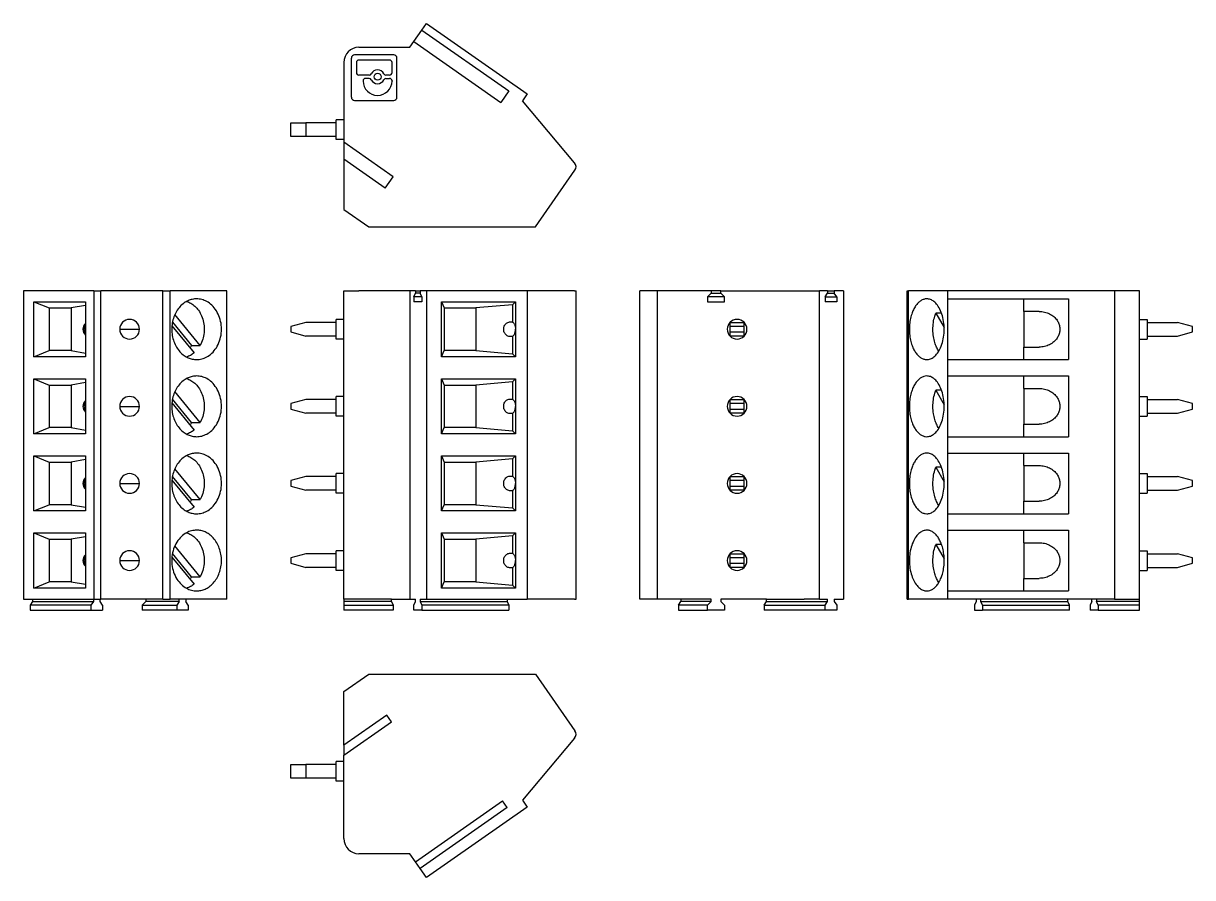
# Model space of a CAD drawing. Extents: x -6.7 to 70.3, y -28.1 to 28.1.
import ezdxf

# ---------------------------------------------------------------- set-up
doc = ezdxf.new("R2010")
doc.units = 0
doc.layers.get('0').update_dxf_attribs({"linetype": 'CONTINUOUS'})

# ---------------------------------------------------------------- blocks, each defined once
blk = doc.blocks.new('SMKDSP_1_5-4-5_08__1', base_point=(33.924, -10.53))
at = {"color": 7}
for p, q in [((35.072, 10.53), (33.924, 10.53)), ((33.924, -9.79), (33.924, 10.53)), ((35.072, -9.79), (35.072, 10.53)), ((38.606, 10.53), (35.072, 10.53)), ((38.606, 10.363), (38.368, 10.131)), ((39.501, 10.131), (38.368, 10.131)), ((38.368, 10.131), (38.368, 9.79)), ((38.606, 10.53), (38.606, 10.363)), ((39.263, 10.53), (38.606, 10.53)), ((38.606, 10.363), (39.263, 10.363)), ((39.263, 10.53), (44.753, 10.53)), ((39.263, 10.363), (39.263, 10.53)), ((39.501, 10.131), (39.263, 10.363)), ((39.501, 9.79), (39.501, 10.131)), ((44.753, 10.53), (45.753, 10.53)), ((45.753, -9.79), (45.753, 10.53)), ((46.285, 10.53), (45.753, 10.53)), ((46.125, 10.131), (46.285, 10.363)), ((46.125, 10.131), (46.885, 10.131)), ((46.125, 10.131), (46.125, 9.79)), ((46.285, 10.53), (46.726, 10.53)), ((46.285, 10.53), (46.285, 10.363)), ((46.285, 10.363), (46.726, 10.363)), ((47.324, 10.53), (46.726, 10.53)), ((46.726, 10.53), (46.726, 10.363)), ((46.885, 10.131), (46.726, 10.363)), ((46.885, 10.131), (46.885, 9.79)), ((47.324, 10.53), (47.324, -9.79)), ((38.368, 9.79), (39.501, 9.79)), ((46.885, 9.79), (46.125, 9.79)), ((39.874, 8.44), (40.774, 8.44)), ((39.874, 8.173), (39.874, 8.44)), ((40.774, 8.173), (39.874, 8.173)), ((39.874, 7.99), (39.874, 8.173)), ((39.874, 7.808), (39.874, 7.99)), ((39.874, 7.808), (40.774, 7.808)), ((39.874, 7.54), (39.874, 7.808)), ((40.774, 8.44), (40.774, 8.173)), ((40.774, 8.173), (40.774, 7.99)), ((40.774, 7.99), (40.774, 7.808)), ((40.774, 7.808), (40.774, 7.54)), ((40.774, 7.54), (39.874, 7.54)), ((39.874, 3.36), (40.774, 3.36)), ((39.874, 3.093), (39.874, 3.36)), ((40.774, 3.093), (39.874, 3.093)), ((39.874, 2.91), (39.874, 3.093)), ((40.774, 3.36), (40.774, 3.093)), ((40.774, 3.093), (40.774, 2.91)), ((39.874, 2.728), (39.874, 2.91)), ((39.874, 2.728), (40.774, 2.728)), ((39.874, 2.46), (39.874, 2.728)), ((40.774, 2.46), (39.874, 2.46)), ((40.774, 2.91), (40.774, 2.728)), ((40.774, 2.728), (40.774, 2.46)), ((39.874, -1.72), (40.774, -1.72)), ((39.874, -1.987), (39.874, -1.72)), ((40.774, -1.987), (39.874, -1.987)), ((39.874, -2.17), (39.874, -1.987)), ((39.874, -2.352), (39.874, -2.17)), ((40.774, -1.72), (40.774, -1.987)), ((40.774, -1.987), (40.774, -2.17)), ((40.774, -2.17), (40.774, -2.352)), ((39.874, -2.62), (39.874, -2.352)), ((39.874, -2.352), (40.774, -2.352)), ((40.774, -2.62), (39.874, -2.62)), ((40.774, -2.352), (40.774, -2.62)), ((39.874, -6.8), (40.774, -6.8)), ((39.874, -7.067), (39.874, -6.8)), ((40.774, -6.8), (40.774, -7.067)), ((40.774, -7.067), (39.874, -7.067)), ((39.874, -7.25), (39.874, -7.067)), ((39.874, -7.432), (39.874, -7.25)), ((39.874, -7.432), (40.774, -7.432)), ((39.874, -7.7), (39.874, -7.432)), ((40.774, -7.7), (39.874, -7.7)), ((40.774, -7.067), (40.774, -7.25)), ((40.774, -7.25), (40.774, -7.432)), ((40.774, -7.432), (40.774, -7.7)), ((35.072, -9.79), (33.924, -9.79)), ((36.618, -9.79), (35.072, -9.79)), ((36.458, -10.189), (36.618, -9.957)), ((36.618, -9.79), (36.618, -9.957)), ((38.606, -9.79), (36.618, -9.79)), ((38.606, -9.957), (36.618, -9.957)), ((38.368, -10.189), (38.606, -9.957)), ((38.606, -9.957), (38.606, -9.79)), ((42.27, -9.79), (39.263, -9.79)), ((39.263, -9.79), (39.263, -9.957)), ((39.263, -9.957), (39.501, -10.189)), ((42.11, -10.189), (42.27, -9.957)), ((42.27, -9.79), (44.753, -9.79)), ((42.27, -9.957), (42.27, -9.79)), ((42.27, -9.957), (46.285, -9.957)), ((45.753, -9.79), (44.753, -9.79)), ((45.753, -9.79), (46.285, -9.79)), ((46.125, -10.189), (46.285, -9.957)), ((46.285, -9.957), (46.285, -9.79)), ((46.726, -9.79), (47.324, -9.79)), ((46.726, -9.79), (46.726, -9.957)), ((46.726, -9.957), (46.885, -10.189)), ((36.458, -10.189), (36.458, -10.53)), ((38.368, -10.189), (36.458, -10.189)), ((36.458, -10.53), (38.368, -10.53)), ((38.368, -10.53), (38.368, -10.189)), ((39.501, -10.53), (38.368, -10.53)), ((39.501, -10.189), (39.501, -10.53)), ((42.11, -10.189), (42.11, -10.53)), ((42.11, -10.189), (46.125, -10.189)), ((46.125, -10.53), (42.11, -10.53)), ((46.125, -10.53), (46.125, -10.189)), ((46.885, -10.53), (46.125, -10.53)), ((46.885, -10.189), (46.885, -10.53))]:
    blk.add_line(p, q, dxfattribs=at)
for centre, start, end in [((40.324, 7.99), 0, 180), ((40.324, 7.99), 180, 0), ((40.324, 2.91), 0, 180), ((40.324, 2.91), 180, 0), ((40.324, -2.17), 0, 180), ((40.324, -2.17), 180, 0), ((40.324, -7.25), 0, 180), ((40.324, -7.25), 180, 0)]:
    blk.add_arc(centre, 0.65, start, end, dxfattribs=at)
blk = doc.blocks.new('SA_LINKS1', base_point=(33.924, -10.53))
blk.add_blockref('SMKDSP_1_5-4-5_08__1', (33.924, -10.53))
blk = doc.blocks.new('SMKDSP_1_5-4-5_08__2', base_point=(-6.7, -10.53))
at = {"color": 7}
for p, q in [((-6.7, 10.53), (-6.7, -9.79)), ((-2.054, 10.53), (-6.7, 10.53)), ((-2.054, 10.53), (-1.602, 10.53)), ((-2.054, 10.53), (-2.054, -9.79)), ((-1.602, -9.79), (-1.602, 10.53)), ((2.492, 10.53), (-1.602, 10.53)), ((2.492, 10.53), (2.979, 10.53)), ((2.492, -9.79), (2.492, 10.53)), ((6.7, 10.53), (2.979, 10.53)), ((2.979, -9.79), (2.979, 10.53)), ((6.7, -9.79), (6.7, 10.53)), ((-6.012, 9.806), (-5.009, 9.39)), ((-6.012, 9.806), (-2.599, 9.806)), ((-6.012, 6.175), (-6.012, 9.806)), ((-5.009, 9.39), (-5.009, 6.59)), ((-5.009, 9.39), (-3.546, 9.39)), ((-2.599, 9.558), (-3.546, 9.39)), ((-3.546, 9.39), (-3.546, 6.59)), ((-2.599, 9.806), (-2.599, 6.175)), ((4.95, 6.924), (3.281, 8.961)), ((-0.35, 7.99), (0.95, 7.99)), ((3.085, 8.211), (4.545, 6.429)), ((3.121, 8.457), (4.377, 6.924)), ((-6.012, 6.175), (-5.009, 6.59)), ((-2.599, 6.175), (-6.012, 6.175)), ((-3.546, 6.59), (-5.009, 6.59)), ((-3.546, 6.59), (-2.599, 6.423)), ((4.377, 6.924), (4.95, 6.924)), ((-6.012, 1.095), (-6.012, 4.726)), ((-6.012, 4.726), (-2.599, 4.726)), ((-6.012, 4.726), (-5.009, 4.31)), ((-2.599, 4.726), (-2.599, 1.095)), ((-5.009, 4.31), (-3.546, 4.31)), ((-5.009, 4.31), (-5.009, 1.51)), ((-2.599, 4.478), (-3.546, 4.31)), ((-3.546, 4.31), (-3.546, 1.51)), ((4.95, 1.844), (3.281, 3.881)), ((3.085, 3.131), (4.545, 1.349)), ((4.377, 1.844), (3.121, 3.377)), ((-0.35, 2.91), (0.95, 2.91)), ((4.377, 1.844), (4.95, 1.844)), ((-6.012, 1.095), (-5.009, 1.51)), ((-2.599, 1.095), (-6.012, 1.095)), ((-3.546, 1.51), (-5.009, 1.51)), ((-3.546, 1.51), (-2.599, 1.343)), ((-6.012, -3.985), (-6.012, -0.354)), ((-6.012, -0.354), (-2.599, -0.354)), ((-6.012, -0.354), (-5.009, -0.77)), ((-5.009, -0.77), (-3.546, -0.77)), ((-5.009, -0.77), (-5.009, -3.57)), ((-2.599, -0.602), (-3.546, -0.77)), ((-3.546, -0.77), (-3.546, -3.57)), ((-2.599, -0.354), (-2.599, -3.985)), ((4.95, -3.236), (3.281, -1.199)), ((-0.35, -2.17), (0.95, -2.17)), ((3.085, -1.949), (4.545, -3.731)), ((4.377, -3.236), (3.121, -1.703)), ((-6.012, -3.985), (-5.009, -3.57)), ((-3.546, -3.57), (-5.009, -3.57)), ((-3.546, -3.57), (-2.599, -3.737)), ((4.377, -3.236), (4.95, -3.236)), ((-2.599, -3.985), (-6.012, -3.985)), ((-6.012, -5.434), (-5.009, -5.85)), ((-6.012, -5.434), (-2.599, -5.434)), ((-6.012, -9.065), (-6.012, -5.434)), ((-5.009, -5.85), (-5.009, -8.65)), ((-5.009, -5.85), (-3.546, -5.85)), ((-2.599, -5.682), (-3.546, -5.85)), ((-3.546, -5.85), (-3.546, -8.65)), ((-2.599, -5.434), (-2.599, -9.065)), ((4.377, -8.316), (3.121, -6.783)), ((4.95, -8.316), (3.281, -6.279)), ((-0.35, -7.25), (0.95, -7.25)), ((3.085, -7.029), (4.545, -8.811)), ((4.377, -8.316), (4.95, -8.316)), ((-6.012, -9.065), (-5.009, -8.65)), ((-2.599, -9.065), (-6.012, -9.065)), ((-3.546, -8.65), (-5.009, -8.65)), ((-3.546, -8.65), (-2.599, -8.817)), ((-6.7, -9.79), (-6.101, -9.79)), ((-6.101, -9.957), (-6.261, -10.189)), ((-6.101, -9.79), (-6.101, -9.957)), ((-6.101, -9.79), (-2.086, -9.79)), ((-6.101, -9.957), (-2.086, -9.957)), ((-2.086, -9.957), (-2.246, -10.189)), ((-2.086, -9.79), (-2.086, -9.957)), ((-2.086, -9.79), (-2.054, -9.79)), ((-2.054, -9.79), (-1.645, -9.79)), ((-1.645, -9.957), (-1.645, -9.79)), ((-1.645, -9.79), (-1.602, -9.79)), ((-1.486, -10.189), (-1.645, -9.957)), ((1.361, -9.79), (-1.602, -9.79)), ((1.361, -9.957), (1.123, -10.189)), ((1.361, -9.79), (1.361, -9.957)), ((2.492, -9.79), (1.361, -9.79)), ((3.565, -9.957), (1.361, -9.957)), ((2.492, -9.79), (2.979, -9.79)), ((3.565, -9.79), (2.979, -9.79)), ((3.565, -9.957), (3.406, -10.189)), ((3.565, -9.957), (3.565, -9.79)), ((4.006, -9.79), (3.565, -9.79)), ((4.006, -9.79), (4.006, -9.957)), ((6.7, -9.79), (4.006, -9.79)), ((4.166, -10.189), (4.006, -9.957)), ((-6.261, -10.189), (-6.261, -10.53)), ((-2.246, -10.189), (-6.261, -10.189)), ((-6.261, -10.53), (-2.246, -10.53)), ((-2.246, -10.189), (-2.246, -10.53)), ((-2.246, -10.53), (-1.486, -10.53)), ((-1.486, -10.189), (-1.486, -10.53)), ((1.123, -10.189), (3.406, -10.189)), ((1.123, -10.189), (1.123, -10.53)), ((3.406, -10.53), (1.123, -10.53)), ((3.406, -10.189), (3.406, -10.53)), ((4.166, -10.53), (3.406, -10.53)), ((4.166, -10.189), (4.166, -10.53))]:
    blk.add_line(p, q, dxfattribs=at)
for points in [[(4.714, 9.99, 0.053045), (4.429, 9.96, 0.051624), (4.154, 9.87, 0.049442), (3.894, 9.723, 0.055074), (3.617, 9.477, 0.050678), (3.388, 9.167, 0.0472), (3.217, 8.803, 0.044359), (3.111, 8.407, 0.043216), (3.075, 7.99)], [(4.056, 9.823, -0.055644), (4.336, 9.699, -0.052197), (4.59, 9.513, -0.060502), (4.836, 9.237, -0.055263), (5.045, 8.864, -0.051597), (5.176, 8.44, -0.049335), (5.22, 7.991, -0.049278), (5.176, 7.541, -0.050715), (5.046, 7.118), (4.95, 6.924)], [(4.714, 5.99, 0.063508), (5.054, 6.034, 0.061282), (5.379, 6.163, 0.071666), (5.711, 6.404, 0.06473), (6.013, 6.773, 0.059056), (6.227, 7.226, 0.054944), (6.338, 7.729, 0.053674), (6.338, 8.252, 0.054346), (6.227, 8.755, 0.057871), (6.013, 9.208, 0.063095), (5.711, 9.577, 0.056149), (5.379, 9.818, 0.060331), (5.054, 9.947, 0.063431), (4.714, 9.99)], [(-2.599, 7.684, -0.042955), (-2.64, 7.764, -0.040442), (-2.669, 7.851, -0.03917), (-2.683, 7.943, -0.038807), (-2.683, 8.038, -0.038819), (-2.669, 8.13, -0.04004), (-2.64, 8.217, -0.04253), (-2.599, 8.297)], [(3.075, 7.99, 0.042885), (3.111, 7.574, 0.043958), (3.217, 7.178, 0.046439), (3.388, 6.814, 0.049609), (3.617, 6.504, 0.05416), (3.894, 6.258, 0.04852), (4.154, 6.111, 0.051096), (4.429, 6.021, 0.053049), (4.714, 5.99)], [(4.545, 6.429, -0.023259), (4.43, 6.342, -0.024001), (4.31, 6.268, -0.024742), (4.185, 6.206, -0.02545), (4.056, 6.158)], [(4.377, 6.924, -0.012588), (4.327, 6.84, -0.01284), (4.274, 6.76)], [(4.714, 4.91, 0.053045), (4.429, 4.88, 0.051624), (4.154, 4.79, 0.049442), (3.894, 4.643, 0.055074), (3.617, 4.397, 0.050678), (3.388, 4.087, 0.0472), (3.217, 3.723, 0.044359), (3.111, 3.327, 0.043216), (3.075, 2.91)], [(4.056, 4.743, -0.055644), (4.336, 4.619, -0.052197), (4.59, 4.433, -0.060502), (4.836, 4.157, -0.055263), (5.045, 3.784, -0.051597), (5.176, 3.36, -0.049335), (5.22, 2.911, -0.049278), (5.176, 2.461, -0.050715), (5.046, 2.038), (4.95, 1.844)], [(4.714, 0.91, 0.063508), (5.054, 0.954, 0.061282), (5.379, 1.083, 0.071666), (5.711, 1.324, 0.06473), (6.013, 1.693, 0.059056), (6.227, 2.146, 0.054944), (6.338, 2.649, 0.053674), (6.338, 3.172, 0.054346), (6.227, 3.675, 0.057871), (6.013, 4.128, 0.063095), (5.711, 4.497, 0.056149), (5.379, 4.738, 0.060331), (5.054, 4.867, 0.063431), (4.714, 4.91)], [(-2.599, 3.217, 0.042955), (-2.64, 3.137, 0.040442), (-2.669, 3.05, 0.03917), (-2.683, 2.958, 0.038807), (-2.683, 2.863, 0.038819), (-2.669, 2.771, 0.04004), (-2.64, 2.684, 0.04253), (-2.599, 2.604)], [(3.075, 2.91, 0.042885), (3.111, 2.494, 0.043958), (3.217, 2.098, 0.046439), (3.388, 1.734, 0.049609), (3.617, 1.424, 0.05416), (3.894, 1.178, 0.04852), (4.154, 1.031, 0.051096), (4.429, 0.941, 0.053049), (4.714, 0.91)], [(4.377, 1.844, -0.012588), (4.327, 1.76, -0.01284), (4.274, 1.68)], [(4.545, 1.349, -0.023259), (4.43, 1.262, -0.024001), (4.31, 1.188, -0.024742), (4.185, 1.126, -0.02545), (4.056, 1.078)], [(4.714, -0.17, 0.053045), (4.429, -0.2, 0.051624), (4.154, -0.29, 0.049442), (3.894, -0.437, 0.055074), (3.617, -0.683, 0.050678), (3.388, -0.993, 0.0472), (3.217, -1.357, 0.044359), (3.111, -1.753, 0.043216), (3.075, -2.17)], [(4.056, -0.337, -0.055644), (4.336, -0.461, -0.052197), (4.59, -0.647, -0.060502), (4.836, -0.923, -0.055263), (5.045, -1.296, -0.051597), (5.176, -1.72, -0.049335), (5.22, -2.169, -0.049278), (5.176, -2.619, -0.050715), (5.046, -3.042), (4.95, -3.236)], [(4.714, -4.17, 0.063508), (5.054, -4.126, 0.061282), (5.379, -3.997, 0.071666), (5.711, -3.756, 0.06473), (6.013, -3.387, 0.059056), (6.227, -2.934, 0.054944), (6.338, -2.431, 0.053674), (6.338, -1.908, 0.054346), (6.227, -1.405, 0.057871), (6.013, -0.952, 0.063095), (5.711, -0.583, 0.056149), (5.379, -0.342, 0.060331), (5.054, -0.213, 0.063431), (4.714, -0.17)], [(-2.599, -2.476, -0.042955), (-2.64, -2.396, -0.040442), (-2.669, -2.309, -0.03917), (-2.683, -2.217, -0.038807), (-2.683, -2.122, -0.038819), (-2.669, -2.03, -0.04004), (-2.64, -1.943, -0.04253), (-2.599, -1.863)], [(3.075, -2.17, 0.042885), (3.111, -2.586, 0.043958), (3.217, -2.982, 0.046439), (3.388, -3.346, 0.049609), (3.617, -3.656, 0.05416), (3.894, -3.902, 0.04852), (4.154, -4.049, 0.051096), (4.429, -4.139, 0.053049), (4.714, -4.17)], [(4.545, -3.731, -0.023259), (4.43, -3.818, -0.024001), (4.31, -3.892, -0.024742), (4.185, -3.954, -0.02545), (4.056, -4.002)], [(4.377, -3.236, -0.012588), (4.327, -3.32, -0.01284), (4.274, -3.4)], [(4.714, -5.25, 0.063508), (4.373, -5.293, 0.061282), (4.048, -5.422, 0.071666), (3.716, -5.663, 0.06473), (3.414, -6.032, 0.059056), (3.2, -6.485, 0.054944), (3.089, -6.988, 0.053674), (3.089, -7.511, 0.054346), (3.2, -8.014, 0.057871), (3.414, -8.467, 0.063095), (3.716, -8.836, 0.056149), (4.048, -9.077, 0.060331), (4.373, -9.206, 0.063431), (4.714, -9.25)], [(6.352, -7.25, 0.042885), (6.316, -6.833, 0.043958), (6.21, -6.437, 0.046439), (6.039, -6.073, 0.049609), (5.81, -5.763, 0.05416), (5.533, -5.517, 0.04852), (5.274, -5.37, 0.051096), (4.998, -5.28, 0.053049), (4.714, -5.25)], [(4.056, -5.417, -0.055644), (4.336, -5.541, -0.052197), (4.59, -5.727, -0.060502), (4.836, -6.003, -0.055263), (5.045, -6.376, -0.051597), (5.176, -6.8, -0.049335), (5.22, -7.249, -0.049278), (5.176, -7.699, -0.050715), (5.046, -8.122), (4.95, -8.316)], [(-2.599, -7.556, -0.042955), (-2.64, -7.476, -0.040442), (-2.669, -7.389, -0.03917), (-2.683, -7.297, -0.038807), (-2.683, -7.202, -0.038819), (-2.669, -7.11, -0.04004), (-2.64, -7.023, -0.04253), (-2.599, -6.943)], [(4.714, -9.25, 0.053045), (4.998, -9.219, 0.051624), (5.274, -9.129, 0.049442), (5.533, -8.982, 0.055074), (5.81, -8.736, 0.050678), (6.039, -8.426, 0.0472), (6.21, -8.062, 0.044359), (6.316, -7.666, 0.043216), (6.352, -7.25)], [(4.377, -8.316, -0.012588), (4.327, -8.4, -0.01284), (4.274, -8.48)], [(4.545, -8.811, -0.023259), (4.43, -8.898, -0.024001), (4.31, -8.972, -0.024742), (4.185, -9.034, -0.02545), (4.056, -9.082)]]:
    blk.add_lwpolyline(points, format="xyb", dxfattribs=at)
for centre, radius, start, end in [((0.3, 7.99), 0.65, 0, 180), ((-2.275, 7.99), 0.5, 130.32174, 229.67826), ((0.3, 7.99), 0.65, 180, 0), ((-2.275, 2.91), 0.5, 130.32174, 229.67826), ((0.3, 2.91), 0.65, 0, 180), ((0.3, 2.91), 0.65, 180, 0), ((0.3, -2.17), 0.65, 0, 180), ((-2.275, -2.17), 0.5, 130.32174, 229.67826), ((0.3, -2.17), 0.65, 180, 0), ((-2.275, -7.25), 0.5, 130.32174, 229.67826), ((0.3, -7.25), 0.65, 0, 180), ((0.3, -7.25), 0.65, 180, 0)]:
    blk.add_arc(centre, radius, start, end, dxfattribs=at)
blk = doc.blocks.new('SA_RECHTS1', base_point=(-6.7, -10.53))
blk.add_blockref('SMKDSP_1_5-4-5_08__2', (-6.7, -10.53))
blk = doc.blocks.new('SMKDSP_1_5-4-5_08__3', base_point=(10.912, 14.743))
at = {"color": 7}
for p, q in [((19.558, 27.704), (19.865, 28.143)), ((19.865, 28.143), (26.5, 23.497)), ((19.025, 26.943), (19.558, 27.704)), ((19.558, 27.704), (25.292, 23.689)), ((15.412, 26.571), (18.765, 26.571)), ((18.765, 26.571), (19.025, 26.943)), ((19.025, 26.943), (24.759, 22.928)), ((14.412, 25.571), (14.412, 21.793)), ((14.912, 23.282), (14.912, 25.86)), ((17.701, 26.071), (15.123, 26.071)), ((15.237, 25.571), (15.237, 24.895)), ((17.429, 25.729), (15.395, 25.729)), ((17.587, 24.895), (17.587, 25.571)), ((17.912, 23.282), (17.912, 25.86)), ((16.083, 24.737), (15.395, 24.737)), ((17.429, 24.737), (17.189, 24.737)), ((15.685, 24.358), (15.685, 24.345)), ((16.083, 24.516), (15.843, 24.516)), ((17.189, 24.516), (17.429, 24.516)), ((17.587, 24.358), (17.587, 24.345)), ((25.292, 23.689), (24.759, 22.928)), ((26.5, 23.497), (26.184, 23.044)), ((15.123, 23.071), (17.701, 23.071)), ((29.619, 18.951), (26.184, 23.044)), ((10.912, 21.593), (11.912, 21.593)), ((10.912, 20.693), (10.912, 21.593)), ((13.912, 21.593), (11.912, 21.593)), ((11.912, 21.593), (11.912, 20.693)), ((14.412, 21.793), (13.912, 21.793)), ((13.912, 21.593), (13.912, 21.793)), ((13.912, 20.693), (13.912, 21.593)), ((14.412, 21.793), (14.412, 20.493)), ((11.912, 20.693), (10.912, 20.693)), ((13.912, 20.693), (11.912, 20.693)), ((13.912, 20.493), (13.912, 20.693)), ((14.412, 20.493), (13.912, 20.493)), ((14.412, 20.493), (14.412, 20.32)), ((14.412, 20.32), (14.412, 19.187)), ((17.672, 18.037), (14.412, 20.32)), ((14.412, 19.187), (14.412, 15.89)), ((17.14, 17.277), (14.412, 19.187)), ((17.14, 17.277), (17.672, 18.037)), ((27.034, 14.743), (29.64, 18.464)), ((14.412, 15.89), (16.051, 14.743)), ((16.051, 14.743), (27.034, 14.743))]:
    blk.add_line(p, q, dxfattribs=at)
blk.add_circle((16.636, 24.626), 0.228, dxfattribs=at)
for centre, radius, start, end in [((15.412, 25.571), 1, 90, 180), ((15.123, 25.86), 0.211, 90, 180), ((15.395, 25.571), 0.158, 90, 180), ((17.429, 25.571), 0.158, 0, 90), ((17.701, 25.86), 0.211, 0, 90), ((15.395, 24.895), 0.158, 180, 270), ((16.083, 24.895), 0.158, 270, 334.11508), ((16.636, 24.626), 0.457, 25.88492, 154.11508), ((17.189, 24.895), 0.158, 205.88492, 270), ((17.429, 24.895), 0.158, 270, 0), ((15.843, 24.358), 0.158, 90, 180), ((16.636, 24.345), 0.951, 180, 0), ((16.083, 24.358), 0.158, 25.88492, 90), ((16.636, 24.626), 0.457, 205.88492, 334.11508), ((17.189, 24.358), 0.158, 90, 154.11508), ((17.429, 24.358), 0.158, 0, 90), ((15.123, 23.282), 0.211, 180, 270), ((17.701, 23.282), 0.211, 270, 0), ((29.312, 18.694), 0.4, 325, 40)]:
    blk.add_arc(centre, radius, start, end, dxfattribs=at)
blk = doc.blocks.new('UNTSICHT1', base_point=(10.912, 14.743))
blk.add_blockref('SMKDSP_1_5-4-5_08__3', (10.912, 14.743))
blk = doc.blocks.new('SMKDSP_1_5-4-5_08__4', base_point=(51.537, -10.53))
at = {"color": 7}
for p, q in [((51.537, 10.53), (51.609, 10.53)), ((51.537, -9.79), (51.537, 10.53)), ((51.609, -9.79), (51.609, 10.53)), ((54.215, 10.53), (51.609, 10.53)), ((65.198, 10.53), (54.215, 10.53)), ((54.215, 9.99), (54.215, 10.53)), ((66.837, 10.53), (65.198, 10.53)), ((65.198, 10.53), (65.198, -9.79)), ((66.837, 8.64), (66.837, 10.53)), ((54.215, 9.99), (59.205, 9.99)), ((54.215, 5.99), (54.215, 9.99)), ((59.205, 9.99), (62.158, 9.99)), ((59.205, 9.99), (59.205, 9.165)), ((62.158, 9.99), (62.158, 5.99)), ((53.794, 9.057), (53.417, 9.057)), ((53.417, 9.057), (53.969, 8.094)), ((59.244, 9.165), (59.205, 9.165)), ((60.227, 9.165), (59.244, 9.165)), ((59.244, 6.815), (59.244, 9.165)), ((66.837, 7.34), (66.837, 8.64)), ((66.837, 8.64), (67.337, 8.64)), ((67.337, 8.64), (67.337, 8.44)), ((67.337, 8.44), (69.337, 8.44)), ((67.337, 8.44), (67.337, 7.54)), ((70.337, 8.173), (69.337, 8.44)), ((69.337, 7.54), (70.337, 7.808)), ((70.337, 7.808), (70.337, 8.173)), ((66.837, 3.56), (66.837, 7.34)), ((66.837, 7.34), (67.337, 7.34)), ((67.337, 7.54), (69.337, 7.54)), ((67.337, 7.54), (67.337, 7.34)), ((59.205, 6.815), (59.244, 6.815)), ((59.205, 6.815), (59.205, 5.99)), ((59.244, 6.815), (60.227, 6.815)), ((54.215, 5.99), (59.205, 5.99)), ((54.215, 4.91), (54.215, 5.99)), ((59.205, 5.99), (62.158, 5.99)), ((54.215, 0.91), (54.215, 4.91)), ((54.215, 4.91), (59.205, 4.91)), ((59.205, 4.91), (62.158, 4.91)), ((59.205, 4.91), (59.205, 4.085)), ((62.158, 4.91), (62.158, 0.91)), ((53.794, 3.977), (53.417, 3.977)), ((53.417, 3.977), (53.969, 3.014)), ((59.205, 4.085), (59.244, 4.085)), ((59.244, 4.085), (60.227, 4.085)), ((59.244, 1.735), (59.244, 4.085)), ((66.837, 3.56), (67.337, 3.56)), ((66.837, 2.26), (66.837, 3.56)), ((67.337, 3.56), (67.337, 3.36)), ((67.337, 3.36), (69.337, 3.36)), ((67.337, 3.36), (67.337, 2.46)), ((70.337, 3.093), (69.337, 3.36)), ((70.337, 2.728), (70.337, 3.093)), ((67.337, 2.46), (69.337, 2.46)), ((67.337, 2.46), (67.337, 2.26)), ((69.337, 2.46), (70.337, 2.728)), ((59.205, 1.735), (59.244, 1.735)), ((59.205, 1.735), (59.205, 0.91)), ((59.244, 1.735), (60.227, 1.735)), ((66.837, 2.26), (67.337, 2.26)), ((66.837, -1.52), (66.837, 2.26)), ((54.215, 0.91), (59.205, 0.91)), ((54.215, -0.17), (54.215, 0.91)), ((59.205, 0.91), (62.158, 0.91)), ((54.215, -0.17), (59.205, -0.17)), ((54.215, -4.17), (54.215, -0.17)), ((59.205, -0.17), (62.158, -0.17)), ((59.205, -0.17), (59.205, -0.995)), ((62.158, -0.17), (62.158, -4.17)), ((53.794, -1.103), (53.417, -1.103)), ((53.417, -1.103), (53.969, -2.066)), ((59.205, -0.995), (59.244, -0.995)), ((59.244, -3.345), (59.244, -0.995)), ((59.244, -0.995), (60.227, -0.995)), ((66.837, -1.52), (67.337, -1.52)), ((66.837, -2.82), (66.837, -1.52)), ((67.337, -1.52), (67.337, -1.72)), ((67.337, -1.72), (69.337, -1.72)), ((67.337, -1.72), (67.337, -2.62)), ((70.337, -1.987), (69.337, -1.72)), ((70.337, -2.352), (70.337, -1.987)), ((66.837, -2.82), (67.337, -2.82)), ((66.837, -6.6), (66.837, -2.82)), ((67.337, -2.62), (67.337, -2.82)), ((67.337, -2.62), (69.337, -2.62)), ((69.337, -2.62), (70.337, -2.352)), ((59.205, -3.345), (59.244, -3.345)), ((59.205, -3.345), (59.205, -4.17)), ((59.244, -3.345), (60.227, -3.345)), ((54.215, -4.17), (59.205, -4.17)), ((54.215, -5.25), (54.215, -4.17)), ((59.205, -4.17), (62.158, -4.17)), ((54.215, -9.25), (54.215, -5.25)), ((54.215, -5.25), (59.205, -5.25)), ((59.205, -5.25), (59.205, -6.075)), ((59.205, -5.25), (62.158, -5.25)), ((62.158, -5.25), (62.158, -9.25)), ((59.205, -6.075), (59.244, -6.075)), ((59.244, -6.075), (60.227, -6.075)), ((59.244, -8.425), (59.244, -6.075)), ((53.417, -6.183), (53.969, -7.146)), ((53.794, -6.183), (53.417, -6.183)), ((66.837, -6.6), (67.337, -6.6)), ((66.837, -7.9), (66.837, -6.6)), ((67.337, -6.6), (67.337, -6.8)), ((67.337, -6.8), (69.337, -6.8)), ((67.337, -6.8), (67.337, -7.7)), ((70.337, -7.067), (69.337, -6.8)), ((67.337, -7.7), (69.337, -7.7)), ((67.337, -7.7), (67.337, -7.9)), ((69.337, -7.7), (70.337, -7.432)), ((70.337, -7.432), (70.337, -7.067)), ((59.205, -8.425), (59.205, -9.25)), ((59.205, -8.425), (59.244, -8.425)), ((59.244, -8.425), (60.227, -8.425)), ((66.837, -7.9), (67.337, -7.9)), ((66.837, -9.79), (66.837, -7.9)), ((51.537, -9.79), (51.609, -9.79)), ((54.215, -9.79), (51.609, -9.79)), ((54.215, -9.25), (59.205, -9.25)), ((54.215, -9.79), (54.215, -9.25)), ((56.069, -9.79), (54.215, -9.79)), ((56.069, -9.957), (55.957, -10.189)), ((56.069, -9.79), (56.069, -9.957)), ((56.378, -9.79), (56.069, -9.79)), ((56.378, -9.957), (56.378, -9.79)), ((62.112, -9.79), (56.378, -9.79)), ((56.378, -9.957), (62.112, -9.957)), ((56.489, -10.189), (56.378, -9.957)), ((59.205, -9.25), (62.158, -9.25)), ((62.112, -9.957), (62.112, -9.79)), ((63.688, -9.79), (62.112, -9.79)), ((62.223, -10.189), (62.112, -9.957)), ((63.688, -9.957), (63.577, -10.189)), ((63.688, -9.957), (63.688, -9.79)), ((63.997, -9.79), (63.688, -9.79)), ((63.997, -9.79), (63.997, -9.957)), ((65.198, -9.79), (63.997, -9.79)), ((66.837, -9.957), (63.997, -9.957)), ((64.109, -10.189), (63.997, -9.957)), ((65.198, -9.79), (66.837, -9.79)), ((66.837, -9.957), (66.837, -9.79)), ((66.837, -10.189), (66.837, -9.957)), ((55.957, -10.189), (55.957, -10.53)), ((55.957, -10.53), (56.489, -10.53)), ((56.489, -10.189), (62.223, -10.189)), ((56.489, -10.189), (56.489, -10.53)), ((62.223, -10.53), (56.489, -10.53)), ((62.223, -10.53), (62.223, -10.189)), ((63.577, -10.189), (63.577, -10.53)), ((64.109, -10.53), (63.577, -10.53)), ((66.837, -10.189), (64.109, -10.189)), ((64.109, -10.189), (64.109, -10.53)), ((64.109, -10.53), (66.837, -10.53)), ((66.837, -10.53), (66.837, -10.189))]:
    blk.add_line(p, q, dxfattribs=at)
for points in [[(52.824, 9.99, 0.075132), (52.624, 9.96, 0.067867), (52.432, 9.87, 0.057265), (52.25, 9.723, 0.046605), (52.086, 9.522, 0.038388), (51.945, 9.276, 0.032796), (51.83, 8.99, 0.034237), (51.733, 8.608, 0.031119), (51.683, 8.2), (51.677, 7.99)], [(52.824, 5.99, 0.089633), (53.062, 6.034, 0.078033), (53.29, 6.163, 0.077282), (53.522, 6.404, 0.058215), (53.734, 6.773, 0.046247), (53.884, 7.226, 0.039682), (53.961, 7.729, 0.037629), (53.961, 8.252, 0.038783), (53.884, 8.755, 0.04418), (53.734, 9.208, 0.054512), (53.522, 9.577, 0.057813), (53.29, 9.818, 0.073983), (53.062, 9.947, 0.088083), (52.824, 9.99)], [(53.615, 6.542, -0.042823), (53.466, 6.807, -0.035797), (53.35, 7.117, -0.039203), (53.264, 7.506, -0.035747), (53.228, 7.964, -0.03536), (53.257, 8.425, -0.037633), (53.349, 8.858), (53.417, 9.057)], [(60.227, 9.165, -0.056448), (60.579, 9.125, -0.058385), (60.908, 9.008, -0.061611), (61.189, 8.821, -0.066641), (61.406, 8.578, -0.056866), (61.522, 8.353, -0.059341), (61.581, 8.114, -0.060672), (61.581, 7.867, -0.059685), (61.522, 7.628, -0.057817), (61.406, 7.403, -0.067636), (61.189, 7.16, -0.062975), (60.908, 6.973, -0.058851), (60.579, 6.856, -0.056932), (60.227, 6.815)], [(51.677, 7.99, 0.030109), (51.702, 7.574, 0.031695), (51.776, 7.178, 0.029536), (51.884, 6.843, 0.03386), (52.013, 6.576, 0.040263), (52.166, 6.353, 0.049207), (52.339, 6.178, 0.059753), (52.527, 6.059, 0.070352), (52.724, 5.998), (52.824, 5.99)], [(52.824, 4.91, 0.075132), (52.624, 4.88, 0.067867), (52.432, 4.79, 0.057265), (52.25, 4.643, 0.046605), (52.086, 4.442, 0.038388), (51.945, 4.196, 0.032796), (51.83, 3.91, 0.034237), (51.733, 3.528, 0.031119), (51.683, 3.12), (51.677, 2.91)], [(52.824, 0.91, 0.089633), (53.062, 0.954, 0.078033), (53.29, 1.083, 0.077282), (53.522, 1.324, 0.058215), (53.734, 1.693, 0.046247), (53.884, 2.146, 0.039682), (53.961, 2.649, 0.037629), (53.961, 3.172, 0.038783), (53.884, 3.675, 0.04418), (53.734, 4.128, 0.054512), (53.522, 4.497, 0.057813), (53.29, 4.738, 0.073983), (53.062, 4.867, 0.088083), (52.824, 4.91)], [(53.615, 1.462, -0.042823), (53.466, 1.727, -0.035797), (53.35, 2.037, -0.039203), (53.264, 2.426, -0.035747), (53.228, 2.884, -0.03536), (53.257, 3.345, -0.037633), (53.349, 3.778), (53.417, 3.977)], [(60.227, 4.085, -0.056448), (60.579, 4.045, -0.058385), (60.908, 3.928, -0.061611), (61.189, 3.741, -0.066641), (61.406, 3.498, -0.056866), (61.522, 3.273, -0.059341), (61.581, 3.034, -0.060672), (61.581, 2.787, -0.059685), (61.522, 2.548, -0.057817), (61.406, 2.323, -0.067636), (61.189, 2.08, -0.062975), (60.908, 1.893, -0.058851), (60.579, 1.776, -0.056932), (60.227, 1.735)], [(51.677, 2.91, 0.030109), (51.702, 2.494, 0.031695), (51.776, 2.098, 0.029536), (51.884, 1.763, 0.03386), (52.013, 1.496, 0.040263), (52.166, 1.273, 0.049207), (52.339, 1.098, 0.059753), (52.527, 0.979, 0.070352), (52.724, 0.918), (52.824, 0.91)], [(52.824, -0.17, 0.075132), (52.624, -0.2, 0.067867), (52.432, -0.29, 0.057265), (52.25, -0.437, 0.046605), (52.086, -0.638, 0.038388), (51.945, -0.884, 0.032796), (51.83, -1.17, 0.034237), (51.733, -1.552, 0.031119), (51.683, -1.96), (51.677, -2.17)], [(52.824, -4.17, 0.089633), (53.062, -4.126, 0.078033), (53.29, -3.997, 0.077282), (53.522, -3.756, 0.058215), (53.734, -3.387, 0.046247), (53.884, -2.934, 0.039682), (53.961, -2.431, 0.037629), (53.961, -1.908, 0.038783), (53.884, -1.405, 0.04418), (53.734, -0.952, 0.054512), (53.522, -0.583, 0.057813), (53.29, -0.342, 0.073983), (53.062, -0.213, 0.088083), (52.824, -0.17)], [(53.615, -3.618, -0.042823), (53.466, -3.353, -0.035797), (53.35, -3.043, -0.039203), (53.264, -2.654, -0.035747), (53.228, -2.196, -0.03536), (53.257, -1.735, -0.037633), (53.349, -1.302), (53.417, -1.103)], [(60.227, -0.995, -0.056448), (60.579, -1.035, -0.058385), (60.908, -1.152, -0.061611), (61.189, -1.339, -0.066641), (61.406, -1.582, -0.056866), (61.522, -1.807, -0.059341), (61.581, -2.046, -0.060672), (61.581, -2.293, -0.059685), (61.522, -2.532, -0.057817), (61.406, -2.757, -0.067636), (61.189, -3, -0.062975), (60.908, -3.187, -0.058851), (60.579, -3.304, -0.056932), (60.227, -3.345)], [(51.677, -2.17, 0.030109), (51.702, -2.586, 0.031695), (51.776, -2.982, 0.029536), (51.884, -3.317, 0.03386), (52.013, -3.584, 0.040263), (52.166, -3.807, 0.049207), (52.339, -3.982, 0.059753), (52.527, -4.101, 0.070352), (52.724, -4.162), (52.824, -4.17)], [(52.824, -5.25, 0.089633), (52.585, -5.293, 0.078033), (52.358, -5.422, 0.077282), (52.125, -5.663, 0.058215), (51.914, -6.032, 0.046247), (51.764, -6.485, 0.039682), (51.687, -6.988, 0.037629), (51.687, -7.511, 0.038783), (51.764, -8.014, 0.04418), (51.914, -8.467, 0.054512), (52.125, -8.836, 0.057813), (52.358, -9.077, 0.073983), (52.585, -9.206, 0.088083), (52.824, -9.25)], [(53.971, -7.25, 0.030109), (53.946, -6.833, 0.031695), (53.872, -6.437, 0.029536), (53.763, -6.102, 0.03386), (53.635, -5.835, 0.040263), (53.482, -5.612, 0.049207), (53.308, -5.437, 0.059753), (53.121, -5.318, 0.070352), (52.924, -5.257), (52.824, -5.25)], [(60.227, -6.075, -0.056448), (60.579, -6.115, -0.058385), (60.908, -6.232, -0.061611), (61.189, -6.419, -0.066641), (61.406, -6.662, -0.056866), (61.522, -6.887, -0.059341), (61.581, -7.126, -0.060672), (61.581, -7.373, -0.059685), (61.522, -7.612, -0.057817), (61.406, -7.837, -0.067636), (61.189, -8.08, -0.062975), (60.908, -8.267, -0.058851), (60.579, -8.384, -0.056932), (60.227, -8.425)], [(53.615, -8.698, -0.042823), (53.466, -8.433, -0.035797), (53.35, -8.123, -0.039203), (53.264, -7.734, -0.035747), (53.228, -7.276, -0.03536), (53.257, -6.815, -0.037633), (53.349, -6.382), (53.417, -6.183)], [(52.824, -9.25, 0.075132), (53.023, -9.219, 0.067867), (53.216, -9.129, 0.057265), (53.397, -8.982, 0.046605), (53.561, -8.781, 0.038388), (53.702, -8.535, 0.032796), (53.817, -8.25, 0.034237), (53.915, -7.867, 0.031119), (53.965, -7.459), (53.971, -7.25)]]:
    blk.add_lwpolyline(points, format="xyb", dxfattribs=at)
blk = doc.blocks.new('R_CKANS1', base_point=(51.537, -10.53))
blk.add_blockref('SMKDSP_1_5-4-5_08__4', (51.537, -10.53))
blk = doc.blocks.new('SMKDSP_1_5-4-5_08__5', base_point=(10.912, -28.143))
at = {"color": 7}
for p, q in [((14.412, -15.89), (16.051, -14.743)), ((16.051, -14.743), (27.034, -14.743)), ((27.034, -14.743), (29.64, -18.464)), ((14.412, -19.425), (14.412, -15.89)), ((17.252, -17.436), (14.412, -19.425)), ((17.56, -17.877), (17.252, -17.436)), ((14.412, -20.082), (17.56, -17.877)), ((29.619, -18.951), (26.184, -23.044)), ((14.412, -19.425), (14.412, -20.082)), ((10.912, -20.693), (11.912, -20.693)), ((10.912, -21.593), (10.912, -20.693)), ((13.912, -20.693), (11.912, -20.693)), ((11.912, -20.693), (11.912, -21.593)), ((14.412, -20.493), (13.912, -20.493)), ((13.912, -20.693), (13.912, -20.493)), ((13.912, -21.593), (13.912, -20.693)), ((14.412, -20.493), (14.412, -20.082)), ((14.412, -21.793), (14.412, -20.493)), ((11.912, -21.593), (10.912, -21.593)), ((13.912, -21.593), (11.912, -21.593)), ((13.912, -21.793), (13.912, -21.593)), ((14.412, -21.793), (13.912, -21.793)), ((14.412, -25.571), (14.412, -21.793)), ((19.137, -27.103), (24.871, -23.088)), ((25.18, -23.529), (24.871, -23.088)), ((26.184, -23.044), (26.5, -23.497)), ((25.18, -23.529), (19.446, -27.544)), ((26.5, -23.497), (19.865, -28.143)), ((18.765, -26.571), (15.412, -26.571)), ((19.137, -27.103), (18.765, -26.571)), ((19.446, -27.544), (19.137, -27.103)), ((19.865, -28.143), (19.446, -27.544))]:
    blk.add_line(p, q, dxfattribs=at)
for centre, radius, start, end in [((29.312, -18.694), 0.4, 320, 35), ((15.412, -25.571), 1, 180, 270)]:
    blk.add_arc(centre, radius, start, end, dxfattribs=at)
blk = doc.blocks.new('DRFSICHT1', base_point=(10.912, -28.143))
blk.add_blockref('SMKDSP_1_5-4-5_08__5', (10.912, -28.143))
blk = doc.blocks.new('SMKDSP_1_5-4-5_08__6', base_point=(10.912, -10.53))
at = {"color": 7}
for p, q in [((14.412, 8.64), (14.412, 10.53)), ((14.412, 10.53), (15.412, 10.53)), ((18.765, 10.53), (15.412, 10.53)), ((18.765, 10.53), (18.765, -9.79)), ((19.137, 10.53), (18.765, 10.53)), ((19.025, 10.131), (19.137, 10.363)), ((19.025, 10.131), (19.025, 9.79)), ((19.558, 10.131), (19.025, 10.131)), ((19.137, 10.53), (19.137, 10.363)), ((19.137, 10.53), (19.446, 10.53)), ((19.446, 10.363), (19.137, 10.363)), ((19.446, 10.53), (19.446, 10.363)), ((19.865, 10.53), (19.446, 10.53)), ((19.558, 10.131), (19.446, 10.363)), ((19.558, 10.131), (19.558, 9.79)), ((19.865, 10.53), (19.865, -9.79)), ((26.5, 10.53), (19.865, 10.53)), ((26.5, 10.53), (26.5, -9.79)), ((29.619, 10.53), (26.5, 10.53)), ((29.619, 10.53), (29.712, 10.53)), ((29.712, -9.79), (29.712, 10.53)), ((19.558, 9.79), (19.025, 9.79)), ((20.848, 9.806), (21.025, 9.39)), ((20.848, 9.806), (25.722, 9.806)), ((20.848, 6.175), (20.848, 9.806)), ((21.025, 9.39), (21.025, 6.59)), ((21.025, 9.39), (23.114, 9.39)), ((25.525, 9.608), (23.114, 9.39)), ((23.114, 9.39), (23.114, 6.59)), ((25.722, 9.806), (25.525, 9.608)), ((25.525, 9.608), (25.525, 8.465)), ((25.722, 9.806), (25.722, 7.99)), ((14.412, 8.64), (13.912, 8.64)), ((13.912, 8.44), (13.912, 8.64)), ((14.412, 7.34), (14.412, 8.64)), ((11.912, 8.44), (10.912, 8.173)), ((10.912, 8.173), (10.912, 7.808)), ((10.912, 7.808), (11.912, 7.54)), ((13.912, 8.44), (11.912, 8.44)), ((13.912, 7.54), (13.912, 8.44)), ((25.722, 7.99), (25.722, 6.175)), ((13.912, 7.54), (11.912, 7.54)), ((13.912, 7.34), (13.912, 7.54)), ((14.412, 7.34), (13.912, 7.34)), ((14.412, 3.56), (14.412, 7.34)), ((25.525, 7.516), (25.525, 6.373)), ((20.848, 6.175), (21.025, 6.59)), ((25.722, 6.175), (20.848, 6.175)), ((23.114, 6.59), (21.025, 6.59)), ((23.114, 6.59), (25.525, 6.373)), ((25.525, 6.373), (25.722, 6.175)), ((20.848, 4.726), (25.722, 4.726)), ((20.848, 1.095), (20.848, 4.726)), ((20.848, 4.726), (21.025, 4.31)), ((25.722, 4.726), (25.525, 4.528)), ((25.722, 4.726), (25.722, 2.91)), ((21.025, 4.31), (21.025, 1.51)), ((21.025, 4.31), (23.114, 4.31)), ((25.525, 4.528), (23.114, 4.31)), ((23.114, 4.31), (23.114, 1.51)), ((25.525, 4.528), (25.525, 3.385)), ((11.912, 3.36), (10.912, 3.093)), ((10.912, 3.093), (10.912, 2.728)), ((13.912, 3.36), (11.912, 3.36)), ((14.412, 3.56), (13.912, 3.56)), ((13.912, 3.36), (13.912, 3.56)), ((13.912, 2.46), (13.912, 3.36)), ((14.412, 2.26), (14.412, 3.56)), ((10.912, 2.728), (11.912, 2.46)), ((13.912, 2.46), (11.912, 2.46)), ((13.912, 2.26), (13.912, 2.46)), ((25.525, 2.436), (25.525, 1.293)), ((25.722, 2.91), (25.722, 1.095)), ((14.412, 2.26), (13.912, 2.26)), ((14.412, -1.52), (14.412, 2.26)), ((20.848, 1.095), (21.025, 1.51)), ((25.722, 1.095), (20.848, 1.095)), ((23.114, 1.51), (21.025, 1.51)), ((23.114, 1.51), (25.525, 1.293)), ((25.525, 1.293), (25.722, 1.095)), ((20.848, -0.354), (25.722, -0.354)), ((20.848, -0.354), (21.025, -0.77)), ((20.848, -3.985), (20.848, -0.354)), ((21.025, -0.77), (23.114, -0.77)), ((21.025, -0.77), (21.025, -3.57)), ((25.525, -0.552), (23.114, -0.77)), ((23.114, -0.77), (23.114, -3.57)), ((25.722, -0.354), (25.525, -0.552)), ((25.525, -0.552), (25.525, -1.695)), ((25.722, -0.354), (25.722, -2.17)), ((14.412, -1.52), (13.912, -1.52)), ((13.912, -1.72), (13.912, -1.52)), ((14.412, -2.82), (14.412, -1.52)), ((11.912, -1.72), (10.912, -1.987)), ((10.912, -1.987), (10.912, -2.352)), ((13.912, -1.72), (11.912, -1.72)), ((13.912, -2.62), (13.912, -1.72)), ((25.722, -2.17), (25.722, -3.985)), ((10.912, -2.352), (11.912, -2.62)), ((13.912, -2.62), (11.912, -2.62)), ((13.912, -2.82), (13.912, -2.62)), ((14.412, -2.82), (13.912, -2.82)), ((14.412, -6.6), (14.412, -2.82)), ((25.525, -2.644), (25.525, -3.787)), ((20.848, -3.985), (21.025, -3.57)), ((23.114, -3.57), (21.025, -3.57)), ((23.114, -3.57), (25.525, -3.787)), ((25.525, -3.787), (25.722, -3.985)), ((25.722, -3.985), (20.848, -3.985)), ((20.848, -9.065), (20.848, -5.434)), ((20.848, -5.434), (21.025, -5.85)), ((20.848, -5.434), (25.722, -5.434)), ((21.025, -5.85), (23.114, -5.85)), ((21.025, -5.85), (21.025, -8.65)), ((25.525, -5.632), (23.114, -5.85)), ((23.114, -5.85), (23.114, -8.65)), ((25.722, -5.434), (25.525, -5.632)), ((25.525, -5.632), (25.525, -6.775)), ((25.722, -5.434), (25.722, -7.25)), ((11.912, -6.8), (10.912, -7.067)), ((13.912, -6.8), (11.912, -6.8)), ((14.412, -6.6), (13.912, -6.6)), ((13.912, -6.8), (13.912, -6.6)), ((13.912, -7.7), (13.912, -6.8)), ((14.412, -7.9), (14.412, -6.6)), ((10.912, -7.067), (10.912, -7.432)), ((10.912, -7.432), (11.912, -7.7)), ((13.912, -7.7), (11.912, -7.7)), ((13.912, -7.9), (13.912, -7.7)), ((25.722, -7.25), (25.722, -9.065)), ((14.412, -7.9), (13.912, -7.9)), ((14.412, -9.79), (14.412, -7.9)), ((25.525, -7.724), (25.525, -8.867)), ((20.848, -9.065), (21.025, -8.65)), ((25.722, -9.065), (20.848, -9.065)), ((23.114, -8.65), (21.025, -8.65)), ((23.114, -8.65), (25.525, -8.867)), ((25.525, -8.867), (25.722, -9.065)), ((15.412, -9.79), (14.412, -9.79)), ((14.412, -9.79), (14.412, -9.957)), ((14.412, -9.957), (14.412, -10.189)), ((17.56, -9.957), (14.412, -9.957)), ((17.56, -9.79), (15.412, -9.79)), ((17.56, -9.79), (18.765, -9.79)), ((17.56, -9.957), (17.56, -9.79)), ((17.56, -9.957), (17.672, -10.189)), ((18.765, -9.79), (19.137, -9.79)), ((19.025, -10.189), (19.137, -9.957)), ((19.137, -9.957), (19.137, -9.79)), ((19.446, -9.79), (19.865, -9.79)), ((19.446, -9.79), (19.446, -9.957)), ((19.446, -9.957), (19.558, -10.189)), ((19.446, -9.957), (25.18, -9.957)), ((19.865, -9.79), (25.18, -9.79)), ((25.18, -9.79), (25.18, -9.957)), ((25.18, -9.79), (26.5, -9.79)), ((25.18, -9.957), (25.292, -10.189)), ((29.619, -9.79), (26.5, -9.79)), ((29.619, -9.79), (29.712, -9.79)), ((14.412, -10.189), (17.672, -10.189)), ((14.412, -10.189), (14.412, -10.53)), ((17.672, -10.53), (14.412, -10.53)), ((17.672, -10.189), (17.672, -10.53)), ((19.025, -10.53), (19.025, -10.189)), ((19.558, -10.53), (19.025, -10.53)), ((25.292, -10.189), (19.558, -10.189)), ((19.558, -10.189), (19.558, -10.53)), ((19.558, -10.53), (25.292, -10.53)), ((25.292, -10.189), (25.292, -10.53))]:
    blk.add_line(p, q, dxfattribs=at)
for points in [[(25.39, 7.509, -0.071883), (25.28, 7.52, -0.07019), (25.177, 7.562, -0.067274), (25.086, 7.633, -0.062932), (25.014, 7.727, -0.060201), (24.966, 7.838, -0.057771), (24.945, 7.96, -0.057179), (24.952, 8.083, -0.058498), (24.987, 8.201, -0.060417), (25.047, 8.304, -0.064398), (25.129, 8.387, -0.067804), (25.227, 8.443, -0.070804), (25.335, 8.47), (25.39, 8.472)], [(25.39, 8.472, -0.001872), (25.525, 8.465)], [(25.525, 8.465, -0.060379), (25.572, 8.43, -0.048957), (25.615, 8.38, -0.040293), (25.652, 8.319, -0.039648), (25.684, 8.239, -0.034001), (25.708, 8.144, -0.031016), (25.721, 8.043), (25.722, 7.99)], [(25.525, 7.516, 0.060379), (25.572, 7.551, 0.048957), (25.615, 7.601, 0.040293), (25.652, 7.662, 0.039648), (25.684, 7.742, 0.034001), (25.708, 7.837, 0.031016), (25.721, 7.938), (25.722, 7.99)], [(25.525, 7.516, -0.001885), (25.39, 7.509)], [(25.39, 2.429, -0.071883), (25.28, 2.44, -0.07019), (25.177, 2.482, -0.067274), (25.086, 2.553, -0.062932), (25.014, 2.647, -0.060201), (24.966, 2.758, -0.057771), (24.945, 2.88, -0.057179), (24.952, 3.003, -0.058498), (24.987, 3.121, -0.060417), (25.047, 3.224, -0.064398), (25.129, 3.307, -0.067804), (25.227, 3.363, -0.070804), (25.335, 3.39), (25.39, 3.392)], [(25.39, 3.392, -0.001872), (25.525, 3.385)], [(25.525, 3.385, -0.060379), (25.572, 3.35, -0.048957), (25.615, 3.3, -0.040293), (25.652, 3.239, -0.039648), (25.684, 3.159, -0.034001), (25.708, 3.064, -0.031016), (25.721, 2.963), (25.722, 2.91)], [(25.525, 2.436, -0.001885), (25.39, 2.429)], [(25.525, 2.436, 0.060379), (25.572, 2.471, 0.048957), (25.615, 2.521, 0.040293), (25.652, 2.582, 0.039648), (25.684, 2.662, 0.034001), (25.708, 2.757, 0.031016), (25.721, 2.858), (25.722, 2.91)], [(25.39, -2.651, -0.071883), (25.28, -2.64, -0.07019), (25.177, -2.598, -0.067274), (25.086, -2.527, -0.062932), (25.014, -2.433, -0.060201), (24.966, -2.322, -0.057771), (24.945, -2.2, -0.057179), (24.952, -2.077, -0.058498), (24.987, -1.959, -0.060417), (25.047, -1.856, -0.064398), (25.129, -1.773, -0.067804), (25.227, -1.717, -0.070804), (25.335, -1.69), (25.39, -1.688)], [(25.39, -1.688, -0.001872), (25.525, -1.695)], [(25.525, -1.695, -0.060379), (25.572, -1.73, -0.048957), (25.615, -1.78, -0.040293), (25.652, -1.841, -0.039648), (25.684, -1.921, -0.034001), (25.708, -2.016, -0.031016), (25.721, -2.117), (25.722, -2.17)], [(25.525, -2.644, 0.060379), (25.572, -2.609, 0.048957), (25.615, -2.559, 0.040293), (25.652, -2.498, 0.039648), (25.684, -2.418, 0.034001), (25.708, -2.323, 0.031016), (25.721, -2.222), (25.722, -2.17)], [(25.525, -2.644, -0.001885), (25.39, -2.651)], [(25.39, -7.731, -0.071883), (25.28, -7.72, -0.07019), (25.177, -7.678, -0.067274), (25.086, -7.607, -0.062932), (25.014, -7.513, -0.060201), (24.966, -7.402, -0.057771), (24.945, -7.28, -0.057179), (24.952, -7.157, -0.058498), (24.987, -7.039, -0.060417), (25.047, -6.936, -0.064398), (25.129, -6.853, -0.067804), (25.227, -6.797, -0.070804), (25.335, -6.77), (25.39, -6.768)], [(25.39, -6.768, -0.001872), (25.525, -6.775)], [(25.525, -6.775, -0.060379), (25.572, -6.81, -0.048957), (25.615, -6.86, -0.040293), (25.652, -6.921, -0.039648), (25.684, -7.001, -0.034001), (25.708, -7.096, -0.031016), (25.721, -7.197), (25.722, -7.25)], [(25.525, -7.724, 0.060379), (25.572, -7.689, 0.048957), (25.615, -7.639, 0.040293), (25.652, -7.578, 0.039648), (25.684, -7.498, 0.034001), (25.708, -7.403, 0.031016), (25.721, -7.302), (25.722, -7.25)], [(25.525, -7.724, -0.001885), (25.39, -7.731)]]:
    blk.add_lwpolyline(points, format="xyb", dxfattribs=at)
blk = doc.blocks.new('VORDANS1', base_point=(10.912, -10.53))
blk.add_blockref('SMKDSP_1_5-4-5_08__6', (10.912, -10.53))

msp = doc.modelspace()

# ---------------------------------------------------------------- block references
for name, p in [('UNTSICHT1', (10.912, 14.743)), ('SA_RECHTS1', (-6.7, -10.53)), ('VORDANS1', (10.912, -10.53)), ('SA_LINKS1', (33.924, -10.53)), ('R_CKANS1', (51.537, -10.53)), ('DRFSICHT1', (10.912, -28.143))]:
    msp.add_blockref(name, p)

doc.saveas('drawing.dxf')
